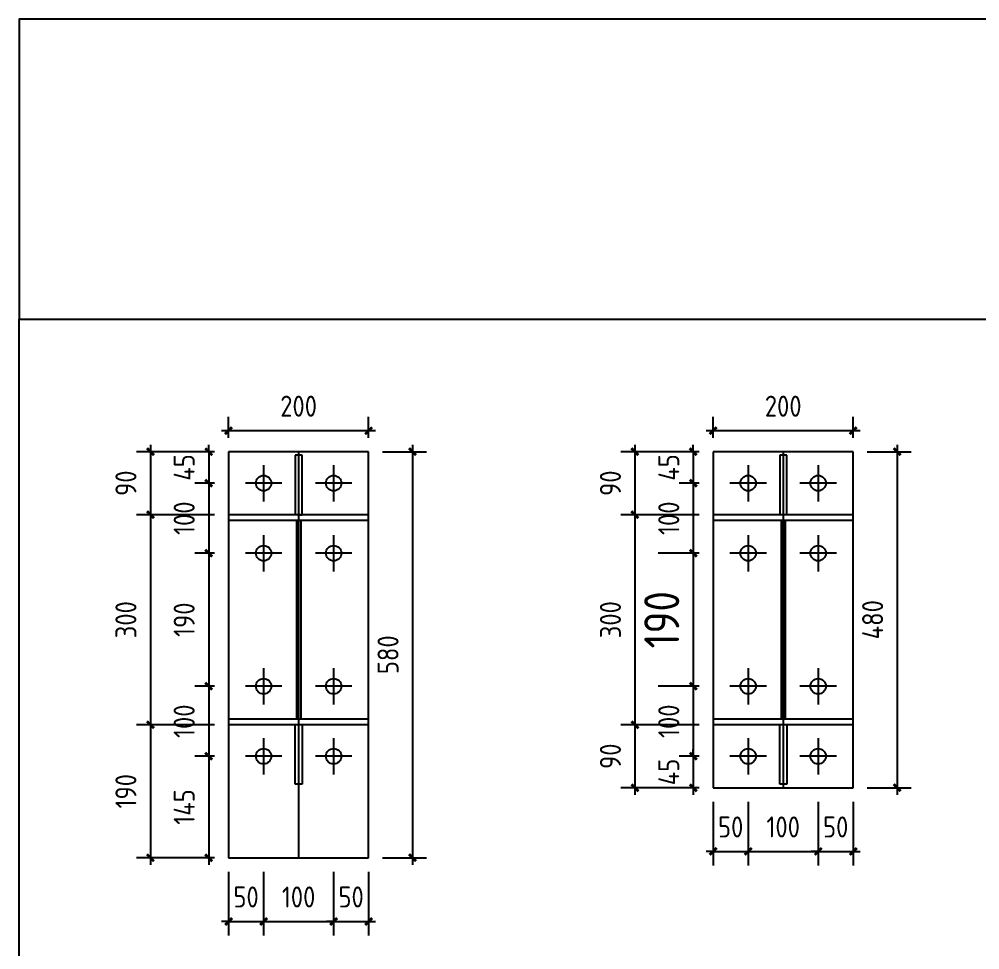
# Model space of a CAD drawing. Extents: x 533809 to 747315, y -17138 to 180511.
# Drawn here: x 566139 to 567511, y 174112 to 175441 of the extents above; entities that cross this region are included whole.
import ezdxf

# ---------------------------------------------------------------- set-up
doc = ezdxf.new("R2010")
doc.units = 0
doc.header["$LTSCALE"] = 1000
doc.header["$MEASUREMENT"] = 0
doc.styles.get("Standard").update_dxf_attribs({"font": 'gbenor.shx', "bigfont": 'gbcbig.shx'})
doc.dimstyles.get("Standard").update_dxf_attribs({"dimscale": 100, "dimtxt": 3.5, "dimasz": 1, "dimexe": 2.5, "dimexo": 3, "dimgap": 1.5, "dimtad": 1, "dimdec": 0, "dimzin": 0, "dimdsep": 46, "dimtxsty": 'Standard', "dimblk": 'ARCHTICK', "dimcen": 0.09, "dimadec": 0, "dimazin": 0, "dimtfac": 1, "dimtdec": 0, "dimtix": 1, "dimtmove": 2, "dimatfit": 3, "dimfxl": 1, "dimtolj": 1, "dimtzin": 0, "dimarcsym": 0})

# ---------------------------------------------------------------- blocks, each defined once
blk = doc.blocks.new('_ArchTick')
at = {"color": 0, "linetype": 'ByBlock', "const_width": 0.4}
blk.add_lwpolyline([(-0.5, -0.5), (0.5, 0.5)], dxfattribs=at)
blk = doc.blocks.new('*D93')
at = {"color": 3, "lineweight": -2}
for p, q in [((566409.7, 174823.2), (566409.7, 174833.2)), ((566418.1, 174823.2), (566389.7, 174823.2)), ((566409.7, 174823.2), (566409.7, 174778.2)), ((566418.1, 174778.2), (566389.7, 174778.2)), ((566409.7, 174778.2), (566409.7, 174768.2))]:
    blk.add_line(p, q, dxfattribs=at)
at = {"layer": 'Defpoints', "color": 0}
for p in [(566438.1, 174823.2), (566409.7, 174778.2), (566438.1, 174778.2)]:
    blk.add_point(p, dxfattribs=at)
at = {"color": 3, "lineweight": -2, "xscale": 10, "yscale": 10, "zscale": 10}
for p, rotation in [((566409.7, 174823.2), 270), ((566409.7, 174778.2), 90)]:
    blk.add_blockref('_ArchTick', p, dxfattribs=dict(at, rotation=rotation))
at = {"color": 0, "insert": (566374.7, 174800.7), "char_height": 30, "attachment_point": 5, "rotation": 90}
blk.add_mtext('\\A1;45', dxfattribs=at)
blk = doc.blocks.new('*D70')
at = {"color": 3, "lineweight": -2}
for p, q in [((566409.7, 174788.2), (566409.7, 174668.2)), ((566418.1, 174778.2), (566389.7, 174778.2)), ((566418.1, 174678.2), (566389.7, 174678.2))]:
    blk.add_line(p, q, dxfattribs=at)
at = {"layer": 'Defpoints', "color": 0}
for p in [(566438.1, 174778.2), (566409.7, 174678.2), (566438.1, 174678.2)]:
    blk.add_point(p, dxfattribs=at)
at = {"color": 3, "lineweight": -2, "xscale": 10, "yscale": 10, "zscale": 10}
for p, rotation in [((566409.7, 174778.2), 90), ((566409.7, 174678.2), 270)]:
    blk.add_blockref('_ArchTick', p, dxfattribs=dict(at, rotation=rotation))
at = {"color": 0, "insert": (566374.7, 174728.2), "char_height": 30, "attachment_point": 5, "rotation": 90}
blk.add_mtext('\\A1;100', dxfattribs=at)
blk = doc.blocks.new('*D71')
at = {"color": 3, "lineweight": -2}
for p, q in [((566418.1, 174678.2), (566389.7, 174678.2)), ((566409.7, 174688.2), (566409.7, 174478.2)), ((566418.1, 174488.2), (566389.7, 174488.2))]:
    blk.add_line(p, q, dxfattribs=at)
at = {"layer": 'Defpoints', "color": 0}
for p in [(566438.1, 174678.2), (566409.7, 174488.2), (566438.1, 174488.2)]:
    blk.add_point(p, dxfattribs=at)
at = {"color": 3, "lineweight": -2, "xscale": 10, "yscale": 10, "zscale": 10}
for p, rotation in [((566409.7, 174678.2), 90), ((566409.7, 174488.2), 270)]:
    blk.add_blockref('_ArchTick', p, dxfattribs=dict(at, rotation=rotation))
at = {"color": 0, "insert": (566374.7, 174583.2), "char_height": 30, "attachment_point": 5, "rotation": 90}
blk.add_mtext('\\A1;190', dxfattribs=at)
blk = doc.blocks.new('*D72')
at = {"color": 3, "lineweight": -2}
for p, q in [((566409.7, 174498.2), (566409.7, 174378.2)), ((566418.1, 174488.2), (566389.7, 174488.2)), ((566418.1, 174388.2), (566389.7, 174388.2))]:
    blk.add_line(p, q, dxfattribs=at)
at = {"layer": 'Defpoints', "color": 0}
for p in [(566438.1, 174488.2), (566409.7, 174388.2), (566438.1, 174388.2)]:
    blk.add_point(p, dxfattribs=at)
at = {"color": 3, "lineweight": -2, "xscale": 10, "yscale": 10, "zscale": 10}
for p, rotation in [((566409.7, 174488.2), 90), ((566409.7, 174388.2), 270)]:
    blk.add_blockref('_ArchTick', p, dxfattribs=dict(at, rotation=rotation))
at = {"color": 0, "insert": (566374.7, 174438.2), "char_height": 30, "attachment_point": 5, "rotation": 90}
blk.add_mtext('\\A1;100', dxfattribs=at)
blk = doc.blocks.new('*D94')
at = {"color": 3, "lineweight": -2}
for p, q in [((566418.1, 174388.2), (566389.7, 174388.2)), ((566409.7, 174398.2), (566409.7, 174233.2)), ((566418.1, 174243.2), (566389.7, 174243.2))]:
    blk.add_line(p, q, dxfattribs=at)
at = {"layer": 'Defpoints', "color": 0}
for p in [(566438.1, 174388.2), (566409.7, 174243.2), (566438.1, 174243.2)]:
    blk.add_point(p, dxfattribs=at)
at = {"color": 3, "lineweight": -2, "xscale": 10, "yscale": 10, "zscale": 10}
for p, rotation in [((566409.7, 174388.2), 90), ((566409.7, 174243.2), 270)]:
    blk.add_blockref('_ArchTick', p, dxfattribs=dict(at, rotation=rotation))
at = {"color": 0, "insert": (566374.7, 174315.7), "char_height": 30, "attachment_point": 5, "rotation": 90}
blk.add_mtext('\\A1;145', dxfattribs=at)
blk = doc.blocks.new('*D83')
at = {"color": 3, "lineweight": -2}
for p, q in [((566438.1, 174223.2), (566438.1, 174132.2)), ((566488.1, 174223.2), (566488.1, 174132.2)), ((566438.1, 174152.2), (566428.1, 174152.2)), ((566438.1, 174152.2), (566488.1, 174152.2)), ((566488.1, 174152.2), (566498.1, 174152.2))]:
    blk.add_line(p, q, dxfattribs=at)
at = {"layer": 'Defpoints', "color": 0}
for p in [(566438.1, 174243.2), (566488.1, 174243.2), (566488.1, 174152.2)]:
    blk.add_point(p, dxfattribs=at)
at = {"color": 3, "lineweight": -2, "xscale": 10, "yscale": 10, "zscale": 10}
blk.add_blockref('_ArchTick', (566438.1, 174152.2), dxfattribs=at)
at = {"color": 3, "lineweight": -2, "xscale": 10, "yscale": 10, "zscale": 10, "rotation": 180}
blk.add_blockref('_ArchTick', (566488.1, 174152.2), dxfattribs=at)
at = {"color": 0, "insert": (566463.1, 174187.2), "char_height": 30, "attachment_point": 5}
blk.add_mtext('\\A1;50', dxfattribs=at)
blk = doc.blocks.new('*D84')
at = {"color": 3, "lineweight": -2}
for p, q in [((566488.1, 174223.2), (566488.1, 174132.2)), ((566588.1, 174223.2), (566588.1, 174132.2)), ((566478.1, 174152.2), (566598.1, 174152.2))]:
    blk.add_line(p, q, dxfattribs=at)
at = {"layer": 'Defpoints', "color": 0}
for p in [(566488.1, 174243.2), (566588.1, 174243.2), (566588.1, 174152.2)]:
    blk.add_point(p, dxfattribs=at)
at = {"color": 3, "lineweight": -2, "xscale": 10, "yscale": 10, "zscale": 10, "rotation": 180}
blk.add_blockref('_ArchTick', (566488.1, 174152.2), dxfattribs=at)
at = {"color": 3, "lineweight": -2, "xscale": 10, "yscale": 10, "zscale": 10}
blk.add_blockref('_ArchTick', (566588.1, 174152.2), dxfattribs=at)
at = {"color": 0, "insert": (566538.1, 174187.2), "char_height": 30, "attachment_point": 5}
blk.add_mtext('\\A1;100', dxfattribs=at)
blk = doc.blocks.new('*D112')
at = {"color": 3, "lineweight": -2}
for p, q in [((566588.1, 174223.2), (566588.1, 174132.2)), ((566638.1, 174223.2), (566638.1, 174132.2)), ((566588.1, 174152.2), (566578.1, 174152.2)), ((566588.1, 174152.2), (566638.1, 174152.2)), ((566638.1, 174152.2), (566648.1, 174152.2))]:
    blk.add_line(p, q, dxfattribs=at)
at = {"layer": 'Defpoints', "color": 0}
for p in [(566588.1, 174243.2), (566638.1, 174243.2), (566638.1, 174152.2)]:
    blk.add_point(p, dxfattribs=at)
at = {"color": 3, "lineweight": -2, "xscale": 10, "yscale": 10, "zscale": 10}
blk.add_blockref('_ArchTick', (566588.1, 174152.2), dxfattribs=at)
at = {"color": 3, "lineweight": -2, "xscale": 10, "yscale": 10, "zscale": 10, "rotation": 180}
blk.add_blockref('_ArchTick', (566638.1, 174152.2), dxfattribs=at)
at = {"color": 0, "insert": (566613.1, 174187.2), "char_height": 30, "attachment_point": 5}
blk.add_mtext('\\A1;50', dxfattribs=at)
blk = doc.blocks.new('*D113')
at = {"color": 3, "lineweight": -2}
for p, q in [((566326.5, 174833.2), (566326.5, 174723.2)), ((566418.1, 174823.2), (566306.5, 174823.2)), ((566418.1, 174733.2), (566306.5, 174733.2))]:
    blk.add_line(p, q, dxfattribs=at)
at = {"layer": 'Defpoints', "color": 0}
for p in [(566438.1, 174823.2), (566326.5, 174733.2), (566438.1, 174733.2)]:
    blk.add_point(p, dxfattribs=at)
at = {"color": 3, "lineweight": -2, "xscale": 10, "yscale": 10, "zscale": 10}
for p, rotation in [((566326.5, 174823.2), 90), ((566326.5, 174733.2), 270)]:
    blk.add_blockref('_ArchTick', p, dxfattribs=dict(at, rotation=rotation))
at = {"color": 0, "insert": (566291.5, 174778.2), "char_height": 30, "attachment_point": 5, "rotation": 90}
blk.add_mtext('\\A1;90', dxfattribs=at)
blk = doc.blocks.new('*D114')
at = {"color": 3, "lineweight": -2}
for p, q in [((566418.1, 174733.2), (566306.5, 174733.2)), ((566326.5, 174743.2), (566326.5, 174423.2)), ((566418.1, 174433.2), (566306.5, 174433.2))]:
    blk.add_line(p, q, dxfattribs=at)
at = {"layer": 'Defpoints', "color": 0}
for p in [(566438.1, 174733.2), (566326.5, 174433.2), (566438.1, 174433.2)]:
    blk.add_point(p, dxfattribs=at)
at = {"color": 3, "lineweight": -2, "xscale": 10, "yscale": 10, "zscale": 10}
for p, rotation in [((566326.5, 174733.2), 90), ((566326.5, 174433.2), 270)]:
    blk.add_blockref('_ArchTick', p, dxfattribs=dict(at, rotation=rotation))
at = {"color": 0, "insert": (566291.5, 174583.2), "char_height": 30, "attachment_point": 5, "rotation": 90}
blk.add_mtext('\\A1;300', dxfattribs=at)
blk = doc.blocks.new('*D115')
at = {"color": 3, "lineweight": -2}
for p, q in [((566326.5, 174443.2), (566326.5, 174233.2)), ((566418.1, 174433.2), (566306.5, 174433.2)), ((566418.1, 174243.2), (566306.5, 174243.2))]:
    blk.add_line(p, q, dxfattribs=at)
at = {"layer": 'Defpoints', "color": 0}
for p in [(566438.1, 174433.2), (566326.5, 174243.2), (566438.1, 174243.2)]:
    blk.add_point(p, dxfattribs=at)
at = {"color": 3, "lineweight": -2, "xscale": 10, "yscale": 10, "zscale": 10}
for p, rotation in [((566326.5, 174433.2), 90), ((566326.5, 174243.2), 270)]:
    blk.add_blockref('_ArchTick', p, dxfattribs=dict(at, rotation=rotation))
at = {"color": 0, "insert": (566291.5, 174338.2), "char_height": 30, "attachment_point": 5, "rotation": 90}
blk.add_mtext('\\A1;190', dxfattribs=at)
blk = doc.blocks.new('*D116')
at = {"color": 3, "lineweight": -2}
for p, q in [((566700.8, 174833.2), (566700.8, 174233.2)), ((566658.1, 174823.2), (566720.8, 174823.2)), ((566658.1, 174243.2), (566720.8, 174243.2))]:
    blk.add_line(p, q, dxfattribs=at)
at = {"layer": 'Defpoints', "color": 0}
for p in [(566638.1, 174823.2), (566638.1, 174243.2), (566700.8, 174243.2)]:
    blk.add_point(p, dxfattribs=at)
at = {"color": 3, "lineweight": -2, "xscale": 10, "yscale": 10, "zscale": 10}
for p, rotation in [((566700.8, 174823.2), 90), ((566700.8, 174243.2), 270)]:
    blk.add_blockref('_ArchTick', p, dxfattribs=dict(at, rotation=rotation))
at = {"color": 0, "insert": (566665.8, 174533.2), "char_height": 30, "attachment_point": 5, "rotation": 90}
blk.add_mtext('\\A1;580', dxfattribs=at)
blk = doc.blocks.new('*D117')
at = {"color": 3, "lineweight": -2}
for p, q in [((566438.1, 174843.2), (566438.1, 174873.2)), ((566638.1, 174843.2), (566638.1, 174873.2)), ((566648.1, 174853.2), (566428.1, 174853.2))]:
    blk.add_line(p, q, dxfattribs=at)
at = {"layer": 'Defpoints', "color": 0}
for p in [(566438.1, 174853.2), (566438.1, 174823.2), (566638.1, 174823.2)]:
    blk.add_point(p, dxfattribs=at)
at = {"color": 3, "lineweight": -2, "xscale": 10, "yscale": 10, "zscale": 10, "rotation": 180}
blk.add_blockref('_ArchTick', (566438.1, 174853.2), dxfattribs=at)
at = {"color": 3, "lineweight": -2, "xscale": 10, "yscale": 10, "zscale": 10}
blk.add_blockref('_ArchTick', (566638.1, 174853.2), dxfattribs=at)
at = {"color": 0, "insert": (566538.1, 174888.2), "char_height": 30, "attachment_point": 5}
blk.add_mtext('\\A1;200', dxfattribs=at)
blk = doc.blocks.new('*D104')
at = {"color": 3, "lineweight": -2}
for p, q in [((567101.7, 174823.2), (567101.7, 174833.2)), ((567110.1, 174823.2), (567081.7, 174823.2)), ((567101.7, 174823.2), (567101.7, 174778.2)), ((567110.1, 174778.2), (567081.7, 174778.2)), ((567101.7, 174778.2), (567101.7, 174768.2))]:
    blk.add_line(p, q, dxfattribs=at)
at = {"layer": 'Defpoints', "color": 0}
for p in [(567130.1, 174823.2), (567101.7, 174778.2), (567130.1, 174778.2)]:
    blk.add_point(p, dxfattribs=at)
at = {"color": 3, "lineweight": -2, "xscale": 10, "yscale": 10, "zscale": 10}
for p, rotation in [((567101.7, 174823.2), 270), ((567101.7, 174778.2), 90)]:
    blk.add_blockref('_ArchTick', p, dxfattribs=dict(at, rotation=rotation))
at = {"color": 0, "insert": (567066.7, 174800.7), "char_height": 30, "attachment_point": 5, "rotation": 90}
blk.add_mtext('\\A1;45', dxfattribs=at)
blk = doc.blocks.new('*D78')
at = {"color": 3, "lineweight": -2}
for p, q in [((567101.7, 174788.2), (567101.7, 174668.2)), ((567110.1, 174778.2), (567081.7, 174778.2)), ((567110.1, 174678.2), (567081.7, 174678.2))]:
    blk.add_line(p, q, dxfattribs=at)
at = {"layer": 'Defpoints', "color": 0}
for p in [(567130.1, 174778.2), (567101.7, 174678.2), (567130.1, 174678.2)]:
    blk.add_point(p, dxfattribs=at)
at = {"color": 3, "lineweight": -2, "xscale": 10, "yscale": 10, "zscale": 10}
for p, rotation in [((567101.7, 174778.2), 90), ((567101.7, 174678.2), 270)]:
    blk.add_blockref('_ArchTick', p, dxfattribs=dict(at, rotation=rotation))
at = {"color": 0, "insert": (567066.7, 174728.2), "char_height": 30, "attachment_point": 5, "rotation": 90}
blk.add_mtext('\\A1;100', dxfattribs=at)
blk = doc.blocks.new('*D79')
at = {"color": 3, "lineweight": -2}
for p, q in [((567110.1, 174678.2), (567051.7, 174678.2)), ((567101.7, 174678.2), (567101.7, 174488.2)), ((567110.1, 174488.2), (567051.7, 174488.2))]:
    blk.add_line(p, q, dxfattribs=at)
at = {"layer": 'Defpoints', "color": 0}
for p in [(567130.1, 174678.2), (567101.7, 174488.2), (567130.1, 174488.2)]:
    blk.add_point(p, dxfattribs=at)
at = {"color": 3, "lineweight": -2, "xscale": 10, "yscale": 10, "zscale": 10}
for p, rotation in [((567101.7, 174678.2), 90), ((567101.7, 174488.2), 270)]:
    blk.add_blockref('_ArchTick', p, dxfattribs=dict(at, rotation=rotation))
at = {"color": 0, "insert": (567056.7, 174583.2), "char_height": 50, "attachment_point": 5, "rotation": 90}
blk.add_mtext('\\A1;190', dxfattribs=at)
blk = doc.blocks.new('*D80')
at = {"color": 3, "lineweight": -2}
for p, q in [((567101.7, 174498.2), (567101.7, 174378.2)), ((567110.1, 174488.2), (567081.7, 174488.2)), ((567110.1, 174388.2), (567081.7, 174388.2))]:
    blk.add_line(p, q, dxfattribs=at)
at = {"layer": 'Defpoints', "color": 0}
for p in [(567130.1, 174488.2), (567101.7, 174388.2), (567130.1, 174388.2)]:
    blk.add_point(p, dxfattribs=at)
at = {"color": 3, "lineweight": -2, "xscale": 10, "yscale": 10, "zscale": 10}
for p, rotation in [((567101.7, 174488.2), 90), ((567101.7, 174388.2), 270)]:
    blk.add_blockref('_ArchTick', p, dxfattribs=dict(at, rotation=rotation))
at = {"color": 0, "insert": (567066.7, 174438.2), "char_height": 30, "attachment_point": 5, "rotation": 90}
blk.add_mtext('\\A1;100', dxfattribs=at)
blk = doc.blocks.new('*D105')
at = {"color": 3, "lineweight": -2}
for p, q in [((567110.1, 174388.2), (567081.7, 174388.2)), ((567101.7, 174388.2), (567101.7, 174398.2)), ((567101.7, 174388.2), (567101.7, 174343.2)), ((567110.1, 174343.2), (567081.7, 174343.2)), ((567101.7, 174343.2), (567101.7, 174333.2))]:
    blk.add_line(p, q, dxfattribs=at)
at = {"layer": 'Defpoints', "color": 0}
for p in [(567130.1, 174388.2), (567101.7, 174343.2), (567130.1, 174343.2)]:
    blk.add_point(p, dxfattribs=at)
at = {"color": 3, "lineweight": -2, "xscale": 10, "yscale": 10, "zscale": 10}
for p, rotation in [((567101.7, 174388.2), 270), ((567101.7, 174343.2), 90)]:
    blk.add_blockref('_ArchTick', p, dxfattribs=dict(at, rotation=rotation))
at = {"color": 0, "insert": (567066.7, 174365.7), "char_height": 30, "attachment_point": 5, "rotation": 90}
blk.add_mtext('\\A1;45', dxfattribs=at)
blk = doc.blocks.new('*D81')
at = {"color": 3, "lineweight": -2}
for p, q in [((567130.1, 174323.2), (567130.1, 174232.2)), ((567180.1, 174323.2), (567180.1, 174232.2)), ((567130.1, 174252.2), (567120.1, 174252.2)), ((567130.1, 174252.2), (567180.1, 174252.2)), ((567180.1, 174252.2), (567190.1, 174252.2))]:
    blk.add_line(p, q, dxfattribs=at)
at = {"layer": 'Defpoints', "color": 0}
for p in [(567130.1, 174343.2), (567180.1, 174343.2), (567180.1, 174252.2)]:
    blk.add_point(p, dxfattribs=at)
at = {"color": 3, "lineweight": -2, "xscale": 10, "yscale": 10, "zscale": 10}
blk.add_blockref('_ArchTick', (567130.1, 174252.2), dxfattribs=at)
at = {"color": 3, "lineweight": -2, "xscale": 10, "yscale": 10, "zscale": 10, "rotation": 180}
blk.add_blockref('_ArchTick', (567180.1, 174252.2), dxfattribs=at)
at = {"color": 0, "insert": (567155.1, 174287.2), "char_height": 30, "attachment_point": 5}
blk.add_mtext('\\A1;50', dxfattribs=at)
blk = doc.blocks.new('*D82')
at = {"color": 3, "lineweight": -2}
for p, q in [((567180.1, 174323.2), (567180.1, 174232.2)), ((567280.1, 174323.2), (567280.1, 174232.2)), ((567170.1, 174252.2), (567290.1, 174252.2))]:
    blk.add_line(p, q, dxfattribs=at)
at = {"layer": 'Defpoints', "color": 0}
for p in [(567180.1, 174343.2), (567280.1, 174343.2), (567280.1, 174252.2)]:
    blk.add_point(p, dxfattribs=at)
at = {"color": 3, "lineweight": -2, "xscale": 10, "yscale": 10, "zscale": 10, "rotation": 180}
blk.add_blockref('_ArchTick', (567180.1, 174252.2), dxfattribs=at)
at = {"color": 3, "lineweight": -2, "xscale": 10, "yscale": 10, "zscale": 10}
blk.add_blockref('_ArchTick', (567280.1, 174252.2), dxfattribs=at)
at = {"color": 0, "insert": (567230.1, 174287.2), "char_height": 30, "attachment_point": 5}
blk.add_mtext('\\A1;100', dxfattribs=at)
blk = doc.blocks.new('*D106')
at = {"color": 3, "lineweight": -2}
for p, q in [((567280.1, 174323.2), (567280.1, 174232.2)), ((567330.1, 174323.2), (567330.1, 174232.2)), ((567280.1, 174252.2), (567270.1, 174252.2)), ((567280.1, 174252.2), (567330.1, 174252.2)), ((567330.1, 174252.2), (567340.1, 174252.2))]:
    blk.add_line(p, q, dxfattribs=at)
at = {"layer": 'Defpoints', "color": 0}
for p in [(567280.1, 174343.2), (567330.1, 174343.2), (567330.1, 174252.2)]:
    blk.add_point(p, dxfattribs=at)
at = {"color": 3, "lineweight": -2, "xscale": 10, "yscale": 10, "zscale": 10}
blk.add_blockref('_ArchTick', (567280.1, 174252.2), dxfattribs=at)
at = {"color": 3, "lineweight": -2, "xscale": 10, "yscale": 10, "zscale": 10, "rotation": 180}
blk.add_blockref('_ArchTick', (567330.1, 174252.2), dxfattribs=at)
at = {"color": 0, "insert": (567305.1, 174287.2), "char_height": 30, "attachment_point": 5}
blk.add_mtext('\\A1;50', dxfattribs=at)
blk = doc.blocks.new('*D107')
at = {"color": 3, "lineweight": -2}
for p, q in [((567018.4, 174833.2), (567018.4, 174723.2)), ((567110.1, 174823.2), (566998.4, 174823.2)), ((567110.1, 174733.2), (566998.4, 174733.2))]:
    blk.add_line(p, q, dxfattribs=at)
at = {"layer": 'Defpoints', "color": 0}
for p in [(567130.1, 174823.2), (567018.4, 174733.2), (567130.1, 174733.2)]:
    blk.add_point(p, dxfattribs=at)
at = {"color": 3, "lineweight": -2, "xscale": 10, "yscale": 10, "zscale": 10}
for p, rotation in [((567018.4, 174823.2), 90), ((567018.4, 174733.2), 270)]:
    blk.add_blockref('_ArchTick', p, dxfattribs=dict(at, rotation=rotation))
at = {"color": 0, "insert": (566983.4, 174778.2), "char_height": 30, "attachment_point": 5, "rotation": 90}
blk.add_mtext('\\A1;90', dxfattribs=at)
blk = doc.blocks.new('*D108')
at = {"color": 3, "lineweight": -2}
for p, q in [((567110.1, 174733.2), (566998.4, 174733.2)), ((567018.4, 174743.2), (567018.4, 174423.2)), ((567110.1, 174433.2), (566998.4, 174433.2))]:
    blk.add_line(p, q, dxfattribs=at)
at = {"layer": 'Defpoints', "color": 0}
for p in [(567130.1, 174733.2), (567018.4, 174433.2), (567130.1, 174433.2)]:
    blk.add_point(p, dxfattribs=at)
at = {"color": 3, "lineweight": -2, "xscale": 10, "yscale": 10, "zscale": 10}
for p, rotation in [((567018.4, 174733.2), 90), ((567018.4, 174433.2), 270)]:
    blk.add_blockref('_ArchTick', p, dxfattribs=dict(at, rotation=rotation))
at = {"color": 0, "insert": (566983.4, 174583.2), "char_height": 30, "attachment_point": 5, "rotation": 90}
blk.add_mtext('\\A1;300', dxfattribs=at)
blk = doc.blocks.new('*D109')
at = {"color": 3, "lineweight": -2}
for p, q in [((567018.4, 174443.2), (567018.4, 174333.2)), ((567110.1, 174433.2), (566998.4, 174433.2)), ((567110.1, 174343.2), (566998.4, 174343.2))]:
    blk.add_line(p, q, dxfattribs=at)
at = {"layer": 'Defpoints', "color": 0}
for p in [(567130.1, 174433.2), (567018.4, 174343.2), (567130.1, 174343.2)]:
    blk.add_point(p, dxfattribs=at)
at = {"color": 3, "lineweight": -2, "xscale": 10, "yscale": 10, "zscale": 10}
for p, rotation in [((567018.4, 174433.2), 90), ((567018.4, 174343.2), 270)]:
    blk.add_blockref('_ArchTick', p, dxfattribs=dict(at, rotation=rotation))
at = {"color": 0, "insert": (566983.4, 174388.2), "char_height": 30, "attachment_point": 5, "rotation": 90}
blk.add_mtext('\\A1;90', dxfattribs=at)
blk = doc.blocks.new('*D110')
at = {"color": 3, "lineweight": -2}
for p, q in [((567392.8, 174833.2), (567392.8, 174333.2)), ((567350.1, 174823.2), (567412.8, 174823.2)), ((567350.1, 174343.2), (567412.8, 174343.2))]:
    blk.add_line(p, q, dxfattribs=at)
at = {"layer": 'Defpoints', "color": 0}
for p in [(567330.1, 174823.2), (567330.1, 174343.2), (567392.8, 174343.2)]:
    blk.add_point(p, dxfattribs=at)
at = {"color": 3, "lineweight": -2, "xscale": 10, "yscale": 10, "zscale": 10}
for p, rotation in [((567392.8, 174823.2), 90), ((567392.8, 174343.2), 270)]:
    blk.add_blockref('_ArchTick', p, dxfattribs=dict(at, rotation=rotation))
at = {"color": 0, "insert": (567357.8, 174583.2), "char_height": 30, "attachment_point": 5, "rotation": 90}
blk.add_mtext('\\A1;480', dxfattribs=at)
blk = doc.blocks.new('*D111')
at = {"color": 3, "lineweight": -2}
for p, q in [((567130.1, 174843.2), (567130.1, 174873.2)), ((567330.1, 174843.2), (567330.1, 174873.2)), ((567340.1, 174853.2), (567120.1, 174853.2))]:
    blk.add_line(p, q, dxfattribs=at)
at = {"layer": 'Defpoints', "color": 0}
for p in [(567130.1, 174853.2), (567130.1, 174823.2), (567330.1, 174823.2)]:
    blk.add_point(p, dxfattribs=at)
at = {"color": 3, "lineweight": -2, "xscale": 10, "yscale": 10, "zscale": 10, "rotation": 180}
blk.add_blockref('_ArchTick', (567130.1, 174853.2), dxfattribs=at)
at = {"color": 3, "lineweight": -2, "xscale": 10, "yscale": 10, "zscale": 10}
blk.add_blockref('_ArchTick', (567330.1, 174853.2), dxfattribs=at)
at = {"color": 0, "insert": (567230.1, 174888.2), "char_height": 30, "attachment_point": 5}
blk.add_mtext('\\A1;200', dxfattribs=at)

msp = doc.modelspace()

# ---------------------------------------------------------------- linework, layer by layer
for p, q in [((566438.1, 174823.2), (566438.1, 174243.2)), ((566638.1, 174823.2), (566438.1, 174823.2)), ((566638.1, 174243.2), (566638.1, 174823.2)), ((567130.1, 174823.2), (567130.1, 174343.2)), ((567330.1, 174823.2), (567130.1, 174823.2)), ((567330.1, 174343.2), (567330.1, 174823.2)), ((566488.1, 174804.2), (566488.1, 174752.2)), ((566588.1, 174804.2), (566588.1, 174752.2)), ((567180.1, 174804.2), (567180.1, 174752.2)), ((567280.1, 174804.2), (567280.1, 174752.2)), ((566514.1, 174778.2), (566462.1, 174778.2)), ((566614.1, 174778.2), (566562.1, 174778.2)), ((567206.1, 174778.2), (567154.1, 174778.2)), ((567306.1, 174778.2), (567254.1, 174778.2)), ((566438.1, 174733.2), (566438.1, 174725.2)), ((567130.1, 174733.2), (567130.1, 174725.2)), ((566488.1, 174704.2), (566488.1, 174652.2)), ((566588.1, 174704.2), (566588.1, 174652.2)), ((567180.1, 174704.2), (567180.1, 174652.2)), ((567280.1, 174704.2), (567280.1, 174652.2)), ((566514.1, 174678.2), (566462.1, 174678.2)), ((566614.1, 174678.2), (566562.1, 174678.2)), ((567206.1, 174678.2), (567154.1, 174678.2)), ((567306.1, 174678.2), (567254.1, 174678.2)), ((566488.1, 174514.2), (566488.1, 174462.2)), ((566588.1, 174514.2), (566588.1, 174462.2)), ((567180.1, 174514.2), (567180.1, 174462.2)), ((567280.1, 174514.2), (567280.1, 174462.2)), ((566514.1, 174488.2), (566462.1, 174488.2)), ((566614.1, 174488.2), (566562.1, 174488.2)), ((567206.1, 174488.2), (567154.1, 174488.2)), ((567306.1, 174488.2), (567254.1, 174488.2)), ((566488.1, 174414.2), (566488.1, 174362.2)), ((566588.1, 174414.2), (566588.1, 174362.2)), ((567180.1, 174414.2), (567180.1, 174362.2)), ((567280.1, 174414.2), (567280.1, 174362.2)), ((566514.1, 174388.2), (566462.1, 174388.2)), ((566614.1, 174388.2), (566562.1, 174388.2)), ((567206.1, 174388.2), (567154.1, 174388.2)), ((567306.1, 174388.2), (567254.1, 174388.2)), ((567130.1, 174343.2), (567330.1, 174343.2)), ((566438.1, 174243.2), (566638.1, 174243.2))]:
    msp.add_line(p, q)
at = {"color": 2}
for p, q in [((566543.1, 174818.2), (566533.1, 174818.2)), ((566533.1, 174818.2), (566533.1, 174733.2)), ((566543.1, 174733.2), (566543.1, 174818.2)), ((567235.1, 174818.2), (567225.1, 174818.2)), ((567225.1, 174818.2), (567225.1, 174733.2)), ((567235.1, 174733.2), (567235.1, 174818.2)), ((566538.1, 174733.2), (566543.1, 174733.2)), ((566533.1, 174348.2), (566533.1, 174433.2)), ((566543.1, 174433.2), (566543.1, 174348.2)), ((567225.1, 174348.2), (567225.1, 174433.2)), ((567235.1, 174433.2), (567235.1, 174348.2)), ((566543.1, 174348.2), (566533.1, 174348.2)), ((567235.1, 174348.2), (567225.1, 174348.2))]:
    msp.add_line(p, q, dxfattribs=at)
at = {"color": 1}
for p, q in [((566538.1, 174823.2), (566538.1, 174243.2)), ((567230.1, 174823.2), (567230.1, 174343.2))]:
    msp.add_line(p, q, dxfattribs=at)
at = {"color": 4}
for p, q in [((566638.1, 174733.2), (566438.1, 174733.2)), ((567330.1, 174733.2), (567130.1, 174733.2)), ((566438.1, 174725.2), (566638.1, 174725.2)), ((566535.1, 174725.2), (566535.1, 174441.2)), ((566541.1, 174725.2), (566541.1, 174441.2)), ((567130.1, 174725.2), (567330.1, 174725.2)), ((567227.1, 174725.2), (567227.1, 174441.2)), ((567233.1, 174725.2), (567233.1, 174441.2)), ((566638.1, 174441.2), (566438.1, 174441.2)), ((566638.1, 174433.2), (566438.1, 174433.2)), ((567330.1, 174441.2), (567130.1, 174441.2)), ((567330.1, 174433.2), (567130.1, 174433.2))]:
    msp.add_line(p, q, dxfattribs=at)
for points in [[(566139.1, 175012.3), (570594.1, 175012.3), (570594.1, 175440.9), (566139.1, 175440.9)], [(566139.1, 175012.3), (570594.1, 175012.3), (570594.1, 171862.3), (566139.1, 171862.3)]]:
    msp.add_lwpolyline(points, close=True)
for centre in [(566488.1, 174778.2), (566588.1, 174778.2), (567180.1, 174778.2), (567280.1, 174778.2), (566488.1, 174678.2), (566588.1, 174678.2), (567180.1, 174678.2), (567280.1, 174678.2), (566488.1, 174488.2), (566588.1, 174488.2), (567180.1, 174488.2), (567280.1, 174488.2), (566488.1, 174388.2), (566588.1, 174388.2), (567180.1, 174388.2), (567280.1, 174388.2)]:
    msp.add_circle(centre, 11)

# ---------------------------------------------------------------- dimensions: what is measured, and where the dimension line sits
for p1, p2, distance, picture, middle in [((566638.1, 174823.2), (566438.1, 174823.2), -30, '*D117', (566538.1, 174888.2)), ((567330.1, 174823.2), (567130.1, 174823.2), -30, '*D111', (567230.1, 174888.2)), ((566638.1, 174823.2), (566638.1, 174243.2), 62.7, '*D116', (566665.8, 174533.2)), ((567330.1, 174823.2), (567330.1, 174343.2), 62.7, '*D110', (567357.8, 174583.2))]:
    dim = msp.add_aligned_dim(p1=p1, p2=p2, distance=distance, dimstyle='Standard', override={"dimtxt": 0.3, "dimasz": 0.1, "dimexe": 0.2, "dimexo": 0.2, "dimgap": 0.2, "dimdle": 0.1, "dimclrd": 3, "dimclre": 3})
    dim.commit()
    dim.dimension.update_dxf_attribs({"geometry": picture, "text_midpoint": middle})
for base, p1, p2, override, picture, middle in [((566326.5, 174733.2), (566438.1, 174823.2), (566438.1, 174733.2), {"dimtxt": 0.3, "dimasz": 0.1, "dimexe": 0.2, "dimexo": 0.2, "dimgap": 0.2, "dimdle": 0.1, "dimclrd": 3, "dimclre": 3}, '*D113', (566291.5, 174778.2)), ((566409.7, 174778.2), (566438.1, 174823.2), (566438.1, 174778.2), {"dimtxt": 0.3, "dimasz": 0.1, "dimexe": 0.2, "dimexo": 0.2, "dimgap": 0.2, "dimdle": 0.1, "dimclrd": 3, "dimclre": 3}, '*D93', (566374.7, 174800.7)), ((567018.4, 174733.2), (567130.1, 174823.2), (567130.1, 174733.2), {"dimtxt": 0.3, "dimasz": 0.1, "dimexe": 0.2, "dimexo": 0.2, "dimgap": 0.2, "dimdle": 0.1, "dimclrd": 3, "dimclre": 3}, '*D107', (566983.4, 174778.2)), ((567101.7, 174778.2), (567130.1, 174823.2), (567130.1, 174778.2), {"dimtxt": 0.3, "dimasz": 0.1, "dimexe": 0.2, "dimexo": 0.2, "dimgap": 0.2, "dimdle": 0.1, "dimclrd": 3, "dimclre": 3}, '*D104', (567066.7, 174800.7)), ((566409.7, 174678.2), (566438.1, 174778.2), (566438.1, 174678.2), {"dimtxt": 0.3, "dimasz": 0.1, "dimexe": 0.2, "dimexo": 0.2, "dimgap": 0.2, "dimdle": 0.1, "dimclrd": 3, "dimclre": 3}, '*D70', (566374.7, 174728.2)), ((567101.7, 174678.2), (567130.1, 174778.2), (567130.1, 174678.2), {"dimtxt": 0.3, "dimasz": 0.1, "dimexe": 0.2, "dimexo": 0.2, "dimgap": 0.2, "dimdle": 0.1, "dimclrd": 3, "dimclre": 3}, '*D78', (567066.7, 174728.2)), ((566326.5, 174433.2), (566438.1, 174733.2), (566438.1, 174433.2), {"dimtxt": 0.3, "dimasz": 0.1, "dimexe": 0.2, "dimexo": 0.2, "dimgap": 0.2, "dimdle": 0.1, "dimclrd": 3, "dimclre": 3}, '*D114', (566291.5, 174583.2)), ((567018.4, 174433.2), (567130.1, 174733.2), (567130.1, 174433.2), {"dimtxt": 0.3, "dimasz": 0.1, "dimexe": 0.2, "dimexo": 0.2, "dimgap": 0.2, "dimdle": 0.1, "dimclrd": 3, "dimclre": 3}, '*D108', (566983.4, 174583.2)), ((566409.7, 174488.2), (566438.1, 174678.2), (566438.1, 174488.2), {"dimtxt": 0.3, "dimasz": 0.1, "dimexe": 0.2, "dimexo": 0.2, "dimgap": 0.2, "dimdle": 0.1, "dimclrd": 3, "dimclre": 3}, '*D71', (566374.7, 174583.2)), ((567101.7, 174488.2), (567130.1, 174678.2), (567130.1, 174488.2), {"dimtxt": 0.5, "dimasz": 0.1, "dimexe": 0.5, "dimexo": 0.2, "dimgap": 0.2, "dimclrd": 3, "dimclre": 3}, '*D79', (567056.7, 174583.2)), ((566409.7, 174388.2), (566438.1, 174488.2), (566438.1, 174388.2), {"dimtxt": 0.3, "dimasz": 0.1, "dimexe": 0.2, "dimexo": 0.2, "dimgap": 0.2, "dimdle": 0.1, "dimclrd": 3, "dimclre": 3}, '*D72', (566374.7, 174438.2)), ((567101.7, 174388.2), (567130.1, 174488.2), (567130.1, 174388.2), {"dimtxt": 0.3, "dimasz": 0.1, "dimexe": 0.2, "dimexo": 0.2, "dimgap": 0.2, "dimdle": 0.1, "dimclrd": 3, "dimclre": 3}, '*D80', (567066.7, 174438.2)), ((566326.5, 174243.2), (566438.1, 174433.2), (566438.1, 174243.2), {"dimtxt": 0.3, "dimasz": 0.1, "dimexe": 0.2, "dimexo": 0.2, "dimgap": 0.2, "dimdle": 0.1, "dimclrd": 3, "dimclre": 3}, '*D115', (566291.5, 174338.2)), ((567018.4, 174343.2), (567130.1, 174433.2), (567130.1, 174343.2), {"dimtxt": 0.3, "dimasz": 0.1, "dimexe": 0.2, "dimexo": 0.2, "dimgap": 0.2, "dimdle": 0.1, "dimclrd": 3, "dimclre": 3}, '*D109', (566983.4, 174388.2)), ((566409.7, 174243.2), (566438.1, 174388.2), (566438.1, 174243.2), {"dimtxt": 0.3, "dimasz": 0.1, "dimexe": 0.2, "dimexo": 0.2, "dimgap": 0.2, "dimdle": 0.1, "dimclrd": 3, "dimclre": 3}, '*D94', (566374.7, 174315.7)), ((567101.7, 174343.2), (567130.1, 174388.2), (567130.1, 174343.2), {"dimtxt": 0.3, "dimasz": 0.1, "dimexe": 0.2, "dimexo": 0.2, "dimgap": 0.2, "dimdle": 0.1, "dimclrd": 3, "dimclre": 3}, '*D105', (567066.7, 174365.7))]:
    dim = msp.add_linear_dim(base=base, p1=p1, p2=p2, angle=90, dimstyle='Standard', override=override)
    dim.commit()
    dim.dimension.update_dxf_attribs({"geometry": picture, "text_midpoint": middle})
for base, p1, p2, picture, middle in [((567180.1, 174252.2), (567130.1, 174343.2), (567180.1, 174343.2), '*D81', (567155.1, 174287.2)), ((567280.1, 174252.2), (567180.1, 174343.2), (567280.1, 174343.2), '*D82', (567230.1, 174287.2)), ((567330.1, 174252.2), (567280.1, 174343.2), (567330.1, 174343.2), '*D106', (567305.1, 174287.2)), ((566488.1, 174152.2), (566438.1, 174243.2), (566488.1, 174243.2), '*D83', (566463.1, 174187.2)), ((566588.1, 174152.2), (566488.1, 174243.2), (566588.1, 174243.2), '*D84', (566538.1, 174187.2)), ((566638.1, 174152.2), (566588.1, 174243.2), (566638.1, 174243.2), '*D112', (566613.1, 174187.2))]:
    dim = msp.add_linear_dim(base=base, p1=p1, p2=p2, dimstyle='Standard', override={"dimtxt": 0.3, "dimasz": 0.1, "dimexe": 0.2, "dimexo": 0.2, "dimgap": 0.2, "dimdle": 0.1, "dimclrd": 3, "dimclre": 3})
    dim.commit()
    dim.dimension.update_dxf_attribs({"geometry": picture, "text_midpoint": middle})

doc.saveas('drawing.dxf')
